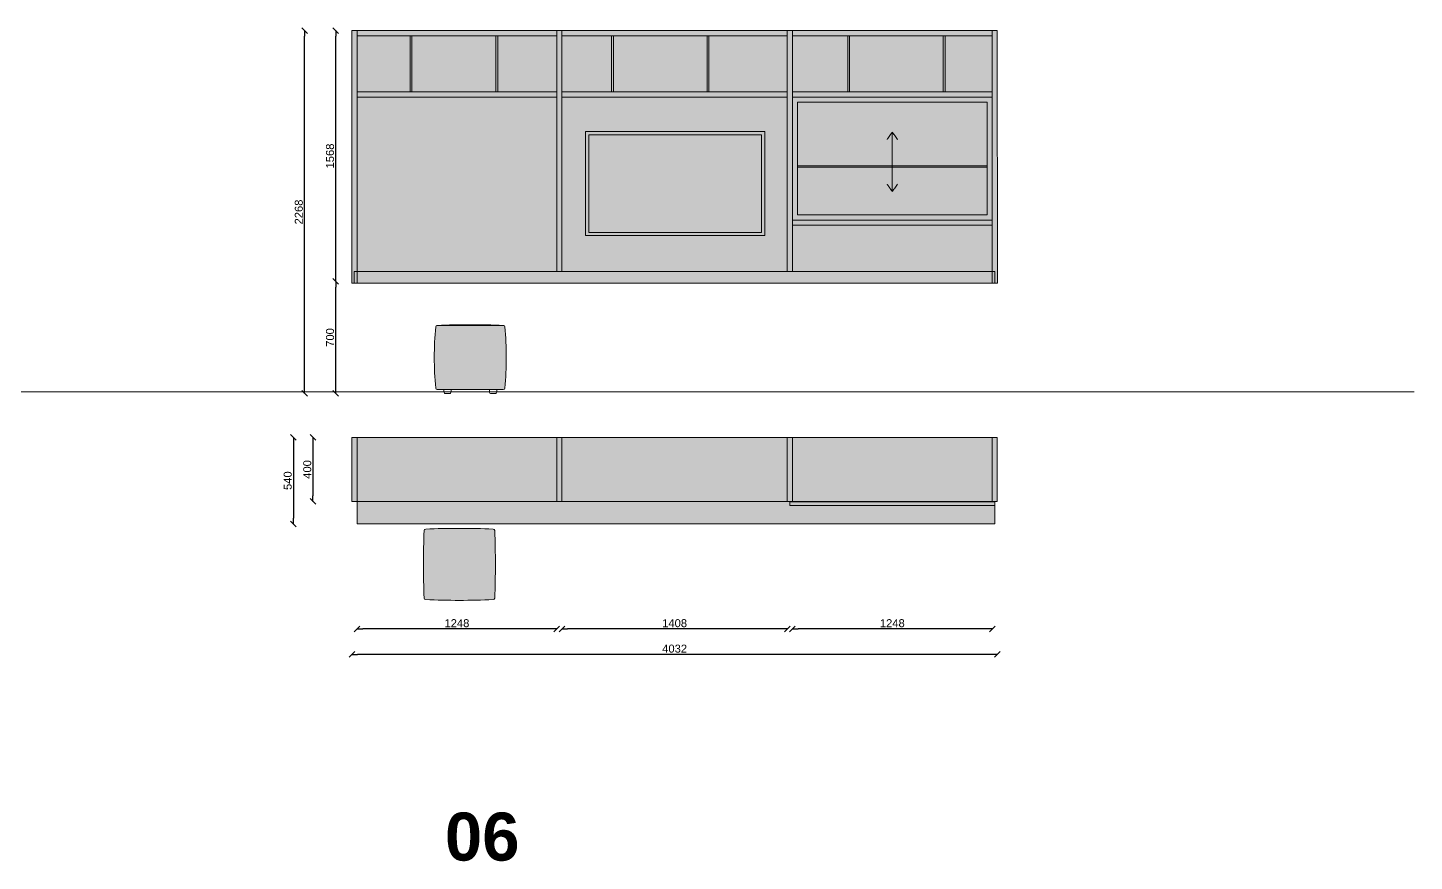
# Model space of a CAD drawing. Header units: inches. Extents: x -2150 to 187520, y -61540 to -22885.
# Drawn here: x 88426 to 97088, y -32827 to -27618 of the extents above; entities that cross this region are included whole.
import ezdxf

# ---------------------------------------------------------------- set-up
doc = ezdxf.new("R2010")
doc.units = ezdxf.units.IN
doc.header["$MEASUREMENT"] = 0
doc.linetypes.add('ISO-02 Linea a tratti', pattern=[3.81, 3.048, -0.762])
doc.layers.add('Linee arredi', color=3, linetype='Continuous', lineweight=20)
doc.layers.add('Quote', color=5, linetype='Continuous')
doc.styles.add('Arial', font='Arial.ttf')
doc.styles.add('Arial (bold)', font='Arial Bold.ttf')
doc.dimstyles.new('M&C_quote arredo', dxfattribs={"dimtxt": 50, "dimasz": 35.34668, "dimexe": 0, "dimexo": 0, "dimgap": 10, "dimtad": 1, "dimdec": 0, "dimtxsty": 'Arial', "dimblk": 'VW_SLASH', "dimcen": 0, "dimse1": 1, "dimse2": 1, "dimazin": 0, "dimtfac": 1, "dimtdec": 0, "dimtix": 1, "dimtmove": 0, "dimatfit": 0, "dimldrblk": 'VW_SLASH', "dimfxl": 0, "dimfxlon": 1, "dimfrac": 2, "dimtolj": 1, "dimarcsym": 0})

# ---------------------------------------------------------------- blocks, each defined once
blk = doc.blocks.new('VW_SLASH')
at = {"color": 0, "linetype": 'ByBlock', "lineweight": -2, "transparency": 16777216}
blk.add_line((0, 0), (-1, 0), dxfattribs=at)
at = {"color": 0, "linetype": 'Continuous', "lineweight": -2, "transparency": 16777216, "flags": 128}
blk.add_lwpolyline([(0.5, 0.5), (-0.5, -0.5)], dxfattribs=at)
blk = doc.blocks.new('*D319')
at = {"layer": 'Defpoints', "color": 0, "transparency": 16777216}
for p in [(90259.4, -30178.1), (90208, -30578.1), (90259.4, -30578.1)]:
    blk.add_point(p, dxfattribs=at)
at = {"layer": 'Quote', "color": 0, "lineweight": -2, "transparency": 16777216}
blk.add_line((90208, -30213.5), (90208, -30542.8), dxfattribs=at)
at = {"layer": 'Quote', "color": 0, "lineweight": -2, "transparency": 16777216, "xscale": 35.3466796875, "yscale": 35.3466796875, "zscale": 35.3466796875}
for p, rotation in [((90208, -30178.1), 90), ((90208, -30578.1), 270)]:
    blk.add_blockref('VW_SLASH', p, dxfattribs=dict(at, rotation=rotation))
at = {"layer": 'Quote', "color": 0, "transparency": 16777216, "insert": (90172.5, -30378.1), "char_height": 50, "attachment_point": 5, "rotation": 90, "style": 'Arial'}
blk.add_mtext('\\A1;400', dxfattribs=at)
blk = doc.blocks.new('*D320')
at = {"layer": 'Defpoints', "color": 0, "transparency": 16777216}
for p in [(90291.4, -30178.1), (90085.8, -30718.1), (90279.4, -30718.1)]:
    blk.add_point(p, dxfattribs=at)
at = {"layer": 'Quote', "color": 0, "lineweight": -2, "transparency": 16777216}
blk.add_line((90085.8, -30213.5), (90085.8, -30682.8), dxfattribs=at)
at = {"layer": 'Quote', "color": 0, "lineweight": -2, "transparency": 16777216, "xscale": 35.3466796875, "yscale": 35.3466796875, "zscale": 35.3466796875}
for p, rotation in [((90085.8, -30178.1), 90), ((90085.8, -30718.1), 270)]:
    blk.add_blockref('VW_SLASH', p, dxfattribs=dict(at, rotation=rotation))
at = {"layer": 'Quote', "color": 0, "transparency": 16777216, "insert": (90050.3, -30448.1), "char_height": 50, "attachment_point": 5, "rotation": 90, "style": 'Arial'}
blk.add_mtext('\\A1;540', dxfattribs=at)
blk = doc.blocks.new('*D321')
at = {"layer": 'Defpoints', "color": 0, "transparency": 16777216}
for p in [(90350.1, -29203.4), (90491.4, -29203.4), (90491.4, -29903.4)]:
    blk.add_point(p, dxfattribs=at)
at = {"layer": 'Quote', "color": 0, "lineweight": -2, "transparency": 16777216}
blk.add_line((90350.1, -29868.1), (90350.1, -29238.8), dxfattribs=at)
at = {"layer": 'Quote', "color": 0, "lineweight": -2, "transparency": 16777216, "xscale": 35.3466796875, "yscale": 35.3466796875, "zscale": 35.3466796875}
for p, rotation in [((90350.1, -29203.4), 90), ((90350.1, -29903.4), 270)]:
    blk.add_blockref('VW_SLASH', p, dxfattribs=dict(at, rotation=rotation))
at = {"layer": 'Quote', "color": 0, "transparency": 16777216, "insert": (90314.6, -29553.4), "char_height": 50, "attachment_point": 5, "rotation": 90, "style": 'Arial'}
blk.add_mtext('\\A1;700', dxfattribs=at)
blk = doc.blocks.new('*D322')
at = {"layer": 'Defpoints', "color": 0, "transparency": 16777216}
for p in [(90350.1, -27635.4), (90451.4, -27635.4), (90350.1, -29203.4)]:
    blk.add_point(p, dxfattribs=at)
at = {"layer": 'Quote', "color": 0, "lineweight": -2, "transparency": 16777216}
blk.add_line((90350.1, -29168.1), (90350.1, -27670.8), dxfattribs=at)
at = {"layer": 'Quote', "color": 0, "lineweight": -2, "transparency": 16777216, "xscale": 35.3466796875, "yscale": 35.3466796875, "zscale": 35.3466796875}
for p, rotation in [((90350.1, -27635.4), 90), ((90350.1, -29203.4), 270)]:
    blk.add_blockref('VW_SLASH', p, dxfattribs=dict(at, rotation=rotation))
at = {"layer": 'Quote', "color": 0, "transparency": 16777216, "insert": (90314.6, -28419.4), "char_height": 50, "attachment_point": 5, "rotation": 90, "style": 'Arial'}
blk.add_mtext('\\A1;1568', dxfattribs=at)
blk = doc.blocks.new('*D323')
at = {"layer": 'Defpoints', "color": 0, "transparency": 16777216}
for p in [(90155.1, -27635.4), (90491.4, -27635.4), (90491.4, -29903.4)]:
    blk.add_point(p, dxfattribs=at)
at = {"layer": 'Quote', "color": 0, "lineweight": -2, "transparency": 16777216}
blk.add_line((90155.1, -29868.1), (90155.1, -27670.8), dxfattribs=at)
at = {"layer": 'Quote', "color": 0, "lineweight": -2, "transparency": 16777216, "xscale": 35.3466796875, "yscale": 35.3466796875, "zscale": 35.3466796875}
for p, rotation in [((90155.1, -27635.4), 90), ((90155.1, -29903.4), 270)]:
    blk.add_blockref('VW_SLASH', p, dxfattribs=dict(at, rotation=rotation))
at = {"layer": 'Quote', "color": 0, "transparency": 16777216, "insert": (90119.6, -28769.4), "char_height": 50, "attachment_point": 5, "rotation": 90, "style": 'Arial'}
blk.add_mtext('\\A1;2268', dxfattribs=at)
blk = doc.blocks.new('Gruppo-40')
h = blk.add_hatch(color=252)
h.dxf.hatch_style = 1
h.paths.add_polyline_path([(-45760.7, 60240.4), (-45760.7, 59536.4), (-46352.7, 59536.4), (-46352.7, 59504.4), (-45728.7, 59504.4), (-45728.7, 60272.4), (-46976.7, 60272.4), (-46944.7, 60233), (-46944.7, 60240.4)])
h.paths.add_polyline_path([(-46976.7, 59504.4), (-46352.7, 59504.4), (-46378.7, 59536.4), (-46944.7, 59536.4), (-46944.7, 60233), (-46976.7, 60272.4)], flags=17)
h.paths.add_polyline_path([(-46352.7, 59504.4), (-46378.7, 59536.4), (-46944.7, 59536.4), (-46944.7, 60240.4), (-45760.7, 60240.4), (-45760.7, 59536.4), (-46352.7, 59536.4)], flags=17)
at = {"transparency": 33554658}
h = blk.add_hatch(color=256, dxfattribs=at)
h.dxf.hatch_style = 1
h.set_gradient(color1=(195, 255, 255), tint=1)
h.paths.add_polyline_path([(-46944.7, 60240.4), (-45760.7, 60240.4), (-45760.7, 59536.4), (-46944.7, 59536.4)])
at = {"layer": 'Linee arredi', "lineweight": 5, "transparency": 33554687}
blk.add_line((-46352.7, 59685.5), (-46352.7, 60053.5), dxfattribs=at)
at = {"layer": 'Linee arredi', "linetype": 'Continuous', "lineweight": 5, "transparency": 33554687, "flags": 128}
for points in [[(-46976.7, 60272.4), (-45728.7, 60272.4), (-45728.7, 59504.4), (-46976.7, 59504.4)], [(-46976.7, 60272.4), (-45728.7, 60272.4), (-45728.7, 59504.4), (-46976.7, 59504.4)], [(-46944.7, 60240.4), (-45760.7, 60240.4), (-45760.7, 59536.4), (-46944.7, 59536.4)]]:
    blk.add_lwpolyline(points, close=True, dxfattribs=at)
at = {"layer": 'Linee arredi', "linetype": 'ISO-02 Linea a tratti', "lineweight": 5, "transparency": 33554687}
for points in [[(-46385.4, 60008.5), (-46352.7, 60053.5), (-46320.1, 60008.5)], [(-46320.1, 60008.5), (-46352.7, 60053.5), (-46385.4, 60008.5)], [(-46320.1, 59727.8), (-46352.7, 59682.8), (-46385.4, 59727.8)]]:
    blk.add_lwpolyline(points, dxfattribs=at)
at = {"layer": 'Linee arredi', "flags": 128}
blk.add_lwpolyline([(-46944.7, 59844), (-45760.7, 59844), (-45760.7, 59834), (-46944.7, 59834)], close=True, dxfattribs=at)
blk = doc.blocks.new('*D324')
at = {"layer": 'Defpoints', "color": 0, "transparency": 16777216}
for p in [(90483.4, -30178.1), (91731.4, -30178.1), (90483.4, -31374.6)]:
    blk.add_point(p, dxfattribs=at)
at = {"layer": 'Quote', "color": 0, "lineweight": -2, "transparency": 16777216}
blk.add_line((91696, -31374.6), (90518.7, -31374.6), dxfattribs=at)
at = {"layer": 'Quote', "color": 0, "lineweight": -2, "transparency": 16777216, "xscale": 35.3466796875, "yscale": 35.3466796875, "zscale": 35.3466796875, "rotation": 180}
blk.add_blockref('VW_SLASH', (90483.4, -31374.6), dxfattribs=at)
at = {"layer": 'Quote', "color": 0, "lineweight": -2, "transparency": 16777216, "xscale": 35.3466796875, "yscale": 35.3466796875, "zscale": 35.3466796875}
blk.add_blockref('VW_SLASH', (91731.4, -31374.6), dxfattribs=at)
at = {"layer": 'Quote', "color": 0, "transparency": 16777216, "insert": (91107.4, -31339.1), "char_height": 50, "attachment_point": 5, "style": 'Arial'}
blk.add_mtext('\\A1;1248', dxfattribs=at)
blk = doc.blocks.new('*D325')
at = {"layer": 'Defpoints', "color": 0, "transparency": 16777216}
for p in [(90451.4, -30578.1), (94483.4, -30578.1), (90451.4, -31533.6)]:
    blk.add_point(p, dxfattribs=at)
at = {"layer": 'Quote', "color": 0, "lineweight": -2, "transparency": 16777216}
blk.add_line((94448, -31533.6), (90486.7, -31533.6), dxfattribs=at)
at = {"layer": 'Quote', "color": 0, "lineweight": -2, "transparency": 16777216, "xscale": 35.3466796875, "yscale": 35.3466796875, "zscale": 35.3466796875, "rotation": 180}
blk.add_blockref('VW_SLASH', (90451.4, -31533.6), dxfattribs=at)
at = {"layer": 'Quote', "color": 0, "lineweight": -2, "transparency": 16777216, "xscale": 35.3466796875, "yscale": 35.3466796875, "zscale": 35.3466796875}
blk.add_blockref('VW_SLASH', (94483.4, -31533.6), dxfattribs=at)
at = {"layer": 'Quote', "color": 0, "transparency": 16777216, "insert": (92467.4, -31498), "char_height": 50, "attachment_point": 5, "style": 'Arial'}
blk.add_mtext('\\A1;4032', dxfattribs=at)
blk = doc.blocks.new('*D326')
at = {"layer": 'Defpoints', "color": 0, "transparency": 16777216}
for p in [(91763.4, -30178.1), (93171.4, -30178.1), (91763.4, -31374.6)]:
    blk.add_point(p, dxfattribs=at)
at = {"layer": 'Quote', "color": 0, "lineweight": -2, "transparency": 16777216}
blk.add_line((93136, -31374.6), (91798.7, -31374.6), dxfattribs=at)
at = {"layer": 'Quote', "color": 0, "lineweight": -2, "transparency": 16777216, "xscale": 35.3466796875, "yscale": 35.3466796875, "zscale": 35.3466796875, "rotation": 180}
blk.add_blockref('VW_SLASH', (91763.4, -31374.6), dxfattribs=at)
at = {"layer": 'Quote', "color": 0, "lineweight": -2, "transparency": 16777216, "xscale": 35.3466796875, "yscale": 35.3466796875, "zscale": 35.3466796875}
blk.add_blockref('VW_SLASH', (93171.4, -31374.6), dxfattribs=at)
at = {"layer": 'Quote', "color": 0, "transparency": 16777216, "insert": (92467.4, -31339.1), "char_height": 50, "attachment_point": 5, "style": 'Arial'}
blk.add_mtext('\\A1;1408', dxfattribs=at)
blk = doc.blocks.new('*D327')
at = {"layer": 'Defpoints', "color": 0, "transparency": 16777216}
for p in [(93203.4, -30178.1), (94451.4, -30178.1), (93203.4, -31374.6)]:
    blk.add_point(p, dxfattribs=at)
at = {"layer": 'Quote', "color": 0, "lineweight": -2, "transparency": 16777216}
blk.add_line((94416, -31374.6), (93238.7, -31374.6), dxfattribs=at)
at = {"layer": 'Quote', "color": 0, "lineweight": -2, "transparency": 16777216, "xscale": 35.3466796875, "yscale": 35.3466796875, "zscale": 35.3466796875, "rotation": 180}
blk.add_blockref('VW_SLASH', (93203.4, -31374.6), dxfattribs=at)
at = {"layer": 'Quote', "color": 0, "lineweight": -2, "transparency": 16777216, "xscale": 35.3466796875, "yscale": 35.3466796875, "zscale": 35.3466796875}
blk.add_blockref('VW_SLASH', (94451.4, -31374.6), dxfattribs=at)
at = {"layer": 'Quote', "color": 0, "transparency": 16777216, "insert": (93827.4, -31339.1), "char_height": 50, "attachment_point": 5, "style": 'Arial'}
blk.add_mtext('\\A1;1248', dxfattribs=at)
blk = doc.blocks.new('Gruppo-58')
h = blk.add_hatch(color=252)
h.dxf.hatch_style = 1
h.paths.add_polyline_path([(-54054, 59801.4), (-55174, 59801.4), (-55174, 59151.4), (-54054, 59151.4)])
h.paths.add_polyline_path([(-54074, 59781.4), (-54074, 59171.4), (-55154, 59171.4), (-55154, 59781.4)], flags=16)
h = blk.add_hatch(color=253)
h.dxf.hatch_style = 1
h.paths.add_polyline_path([(-54074, 59781.4), (-55154, 59781.4), (-55154, 59171.4), (-54074, 59171.4)])
at = {"layer": 'Linee arredi', "lineweight": 5, "transparency": 33554687, "flags": 128}
for points in [[(-55174, 59801.4), (-54054, 59801.4), (-54054, 59151.4), (-55174, 59151.4)], [(-55154, 59781.4), (-54074, 59781.4), (-54074, 59171.4), (-55154, 59171.4)]]:
    blk.add_lwpolyline(points, close=True, dxfattribs=at)

msp = doc.modelspace()

# ---------------------------------------------------------------- hatches: boundary and pattern name
at = {"layer": 'Linee arredi'}
h = msp.add_hatch(color=7, dxfattribs=at)
h.dxf.hatch_style = 1
h.paths.add_polyline_path([(90451.4, -27635.4), (90483.4, -27635.4), (90483.4, -29213.4), (90451.4, -29213.4)])
h = msp.add_hatch(color=7, dxfattribs=at)
h.dxf.hatch_style = 1
h.paths.add_polyline_path([(90483.4, -27667.4), (90483.4, -27635.4), (91731.4, -27635.4), (91731.4, -27667.4)])
h = msp.add_hatch(color=254, dxfattribs=at)
h.dxf.hatch_style = 1
h.paths.add_polyline_path([(90814.3, -28019.4), (90814.3, -27667.4), (90483.4, -27667.4), (90483.4, -28019.4)])
h.paths.add_polyline_path([(91349.9, -28019.4), (91349.9, -27667.4), (90826.3, -27667.4), (90826.3, -28019.4)])
h.paths.add_polyline_path([(91361.9, -28019.4), (91731.4, -28019.4), (91731.4, -27667.4), (91361.9, -27667.4)])
h.paths.add_polyline_path([(92073.1, -27667.4), (91763.4, -27667.4), (91763.4, -28019.4), (92073.1, -28019.4)])
h.paths.add_polyline_path([(92085.1, -28019.4), (92669.9, -28019.4), (92669.9, -27667.4), (92085.1, -27667.4)])
h.paths.add_polyline_path([(92681.9, -27667.4), (92681.9, -28019.4), (93171.4, -28019.4), (93171.4, -27667.4)])
h.paths.add_polyline_path([(93203.4, -28019.4), (93548.9, -28019.4), (93548.9, -27667.4), (93203.4, -27667.4)])
h.paths.add_polyline_path([(93560.9, -27667.4), (93560.9, -28019.4), (94145.6, -28019.4), (94145.6, -27667.4)])
h.paths.add_polyline_path([(94157.6, -28019.4), (94451.6, -28019.4), (94451.4, -27667.4), (94157.6, -27667.4)])
h = msp.add_hatch(color=252, dxfattribs=at)
h.dxf.hatch_style = 1
h.paths.add_polyline_path([(90814.3, -27667.4), (90826.3, -27667.4), (90826.3, -28019.4), (90814.3, -28019.4)])
h = msp.add_hatch(color=252, dxfattribs=at)
h.dxf.hatch_style = 1
h.paths.add_polyline_path([(91349.9, -27667.4), (91361.9, -27667.4), (91361.9, -28019.4), (91349.9, -28019.4)])
h = msp.add_hatch(color=7, dxfattribs=at)
h.dxf.hatch_style = 1
h.paths.add_polyline_path([(91731.4, -27635.4), (91763.4, -27635.4), (91763.4, -29141.4), (91731.4, -29141.4)])
h = msp.add_hatch(color=7, dxfattribs=at)
h.dxf.hatch_style = 1
h.paths.add_polyline_path([(91763.4, -27667.4), (91763.4, -27635.4), (93171.4, -27635.4), (93171.4, -27667.4)])
h = msp.add_hatch(color=252, dxfattribs=at)
h.dxf.hatch_style = 1
h.paths.add_polyline_path([(92073.1, -27667.4), (92085.1, -27667.4), (92085.1, -28019.4), (92073.1, -28019.4)])
h = msp.add_hatch(color=252, dxfattribs=at)
h.dxf.hatch_style = 1
h.paths.add_polyline_path([(92669.9, -27667.4), (92681.9, -27667.4), (92681.9, -28019.4), (92669.9, -28019.4)])
h = msp.add_hatch(color=7, dxfattribs=at)
h.dxf.hatch_style = 1
h.paths.add_polyline_path([(93171.4, -27635.4), (93203.4, -27635.4), (93203.4, -29141.4), (93171.4, -29141.4)])
h = msp.add_hatch(color=7, dxfattribs=at)
h.dxf.hatch_style = 1
h.paths.add_polyline_path([(93203.4, -27667.4), (93203.4, -27635.4), (94451.4, -27635.4), (94451.4, -27667.4)])
h = msp.add_hatch(color=252, dxfattribs=at)
h.dxf.hatch_style = 1
h.paths.add_polyline_path([(93548.9, -27667.4), (93560.9, -27667.4), (93560.9, -28019.4), (93548.9, -28019.4)])
h = msp.add_hatch(color=252, dxfattribs=at)
h.dxf.hatch_style = 1
h.paths.add_polyline_path([(94145.6, -27667.4), (94157.6, -27667.4), (94157.6, -28019.4), (94145.6, -28019.4)])
h = msp.add_hatch(color=7, dxfattribs=at)
h.dxf.hatch_style = 1
h.paths.add_polyline_path([(94451.4, -27635.4), (94483.4, -27635.4), (94484.1, -29213.4), (94452.1, -29213.4)])
h = msp.add_hatch(color=7, dxfattribs=at)
h.dxf.hatch_style = 1
h.paths.add_polyline_path([(90483.4, -28051.4), (90483.4, -28019.4), (91731.4, -28019.4), (91731.4, -28051.4)])
h = msp.add_hatch(color=254, dxfattribs=at)
h.dxf.hatch_style = 1
h.paths.add_polyline_path([(90483.4, -28051.4), (90483.4, -29141.4), (91731.4, -29141.4), (91731.4, -28051.4)])
h = msp.add_hatch(color=7, dxfattribs=at)
h.dxf.hatch_style = 1
h.paths.add_polyline_path([(91763.4, -28051.4), (91763.4, -28019.4), (93171.4, -28019.4), (93171.4, -28051.4)])
h = msp.add_hatch(color=254, dxfattribs=at)
h.dxf.hatch_style = 1
h.paths.add_polyline_path([(91763.4, -28051.4), (91763.4, -29141.4), (93171.4, -29141.4), (93171.4, -28051.4)])
h.paths.add_polyline_path([(91930.7, -28897), (93010.7, -28897), (93010.7, -28287), (91930.7, -28287)], flags=16)
h = msp.add_hatch(color=7, dxfattribs=at)
h.dxf.hatch_style = 1
h.paths.add_polyline_path([(93203.4, -28051.4), (93203.4, -28019.4), (94451.4, -28019.4), (94451.4, -28051.4)])
h = msp.add_hatch(color=7, dxfattribs=at)
h.dxf.hatch_style = 1
h.paths.add_polyline_path([(93203.4, -28819.4), (94451.4, -28819.4), (94451.4, -28851.4), (93203.4, -28851.4)])
h = msp.add_hatch(color=254, dxfattribs=at)
h.dxf.hatch_style = 1
h.paths.add_polyline_path([(94452.1, -29141.4), (94451.9, -28851.4), (93203.4, -28851.4), (93203.4, -29141.4)])
h = msp.add_hatch(color=252, dxfattribs=at)
h.dxf.hatch_style = 1
h.paths.add_polyline_path([(90465.4, -29141.4), (94468.1, -29141.4), (94468.1, -29213.4), (90465.4, -29213.4)])
h = msp.add_hatch(color=254, dxfattribs=at)
h.dxf.hatch_style = 1
h.paths.add_polyline_path([(90974.9, -29486.9, 0.046753), (90974.8, -29869.6, 0.380082), (90984.7, -29878.4), (91397, -29878.4, 0.380082), (91407, -29869.6, 0.046753), (91406.9, -29486.9, 0.46311), (91394.2, -29478.4), (90982, -29478.4, 0.301224)])
h = msp.add_hatch(color=7, dxfattribs=at)
h.dxf.hatch_style = 1
h.paths.add_polyline_path([(91731.4, -30178.1), (90483.4, -30178.1), (90483.4, -30578.1), (91731.4, -30578.1)])
h.paths.add_polyline_path([(91763.4, -30178.1), (91731.4, -30178.1), (91731.4, -30578.1), (91763.4, -30578.1)])
h.paths.add_polyline_path([(93171.4, -30178.1), (91763.4, -30178.1), (91763.4, -30578.1), (93171.4, -30578.1)])
h.paths.add_polyline_path([(93203.4, -30178.1), (93171.4, -30178.1), (93171.4, -30578.1), (93203.4, -30578.1)])
h.paths.add_polyline_path([(94451.4, -30178.1), (93203.4, -30178.1), (93203.4, -30578.1), (94451.4, -30578.1)])
h.paths.add_polyline_path([(94483.4, -30178.1), (94451.4, -30178.1), (94451.4, -30578.1), (94483.4, -30578.1)])
h.paths.add_polyline_path([(90451.4, -30178.1), (90483.4, -30178.1), (90483.4, -30578.1), (90451.4, -30578.1)])
h = msp.add_hatch(color=252, dxfattribs=at)
h.dxf.hatch_style = 1
h.paths.add_polyline_path([(94467.7, -30718.1), (94467.7, -30578.1), (94451.4, -30578.1), (90483.4, -30578.1), (90483.4, -30718.1)])
h = msp.add_hatch(color=253, dxfattribs=at)
h.dxf.hatch_style = 1
h.paths.add_polyline_path([(93186.5, -30603.1), (94467.7, -30603.1), (94467.7, -30581.1), (93186.5, -30581.1)])
h = msp.add_hatch(color=254, dxfattribs=at)
h.dxf.hatch_style = 1
h.paths.add_polyline_path([(91333.8, -31191.6, 0.388923), (91343.3, -31182, 0.021781), (91343.3, -30760.3, 0.388923), (91333.8, -30750.8, 0.021781), (90912.1, -30750.8, 0.388923), (90902.5, -30760.3, 0.021781), (90902.5, -31182, 0.388923), (90912.1, -31191.6, 0.021781)])

# ---------------------------------------------------------------- linework, layer by layer
at = {"layer": 'Linee arredi', "lineweight": 18}
msp.add_line((91399.8, -29478.4), (90982, -29478.4), dxfattribs=at)
at = {"layer": 'Linee arredi', "color": 7}
msp.add_line((51079.1, -29893.6), (97088.4, -29893.6), dxfattribs=at)
at = {"layer": 'Linee arredi', "linetype": 'Continuous', "lineweight": 5, "transparency": 33554687, "flags": 128}
for points in [[(90451.4, -27635.4), (90483.4, -27635.4), (90483.4, -29213.4), (90451.4, -29213.4)], [(90483.4, -27667.4), (90483.4, -27635.4), (91731.4, -27635.4), (91731.4, -27667.4)], [(90814.3, -27667.4), (90826.3, -27667.4), (90826.3, -28019.4), (90814.3, -28019.4)], [(91349.9, -27667.4), (91361.9, -27667.4), (91361.9, -28019.4), (91349.9, -28019.4)], [(91731.4, -27635.4), (91763.4, -27635.4), (91763.4, -29141.4), (91731.4, -29141.4)], [(91763.4, -27667.4), (91763.4, -27635.4), (93171.4, -27635.4), (93171.4, -27667.4)], [(92073.1, -27667.4), (92085.1, -27667.4), (92085.1, -28019.4), (92073.1, -28019.4)], [(92669.9, -27667.4), (92681.9, -27667.4), (92681.9, -28019.4), (92669.9, -28019.4)], [(93171.4, -27635.4), (93203.4, -27635.4), (93203.4, -29141.4), (93171.4, -29141.4)], [(93203.4, -27667.4), (93203.4, -27635.4), (94451.4, -27635.4), (94451.4, -27667.4)], [(93548.9, -27667.4), (93560.9, -27667.4), (93560.9, -28019.4), (93548.9, -28019.4)], [(94145.6, -27667.4), (94157.6, -27667.4), (94157.6, -28019.4), (94145.6, -28019.4)], [(94451.4, -27635.4), (94483.4, -27635.4), (94484.1, -29213.4), (94452.1, -29213.4)], [(90483.4, -28051.4), (90483.4, -28019.4), (91731.4, -28019.4), (91731.4, -28051.4)], [(91763.4, -28051.4), (91763.4, -28019.4), (93171.4, -28019.4), (93171.4, -28051.4)], [(93203.4, -28051.4), (93203.4, -28019.4), (94451.4, -28019.4), (94451.4, -28051.4)], [(93203.4, -28819.4), (94451.4, -28819.4), (94451.4, -28851.4), (93203.4, -28851.4)], [(90465.4, -29141.4), (94468.1, -29141.4), (94468.1, -29213.4), (90465.4, -29213.4)], [(90451.4, -30178.1), (94451.4, -30178.1), (94451.4, -30578.1), (90451.4, -30578.1)], [(90451.4, -30178.1), (90483.4, -30178.1), (90483.4, -30578.1), (90451.4, -30578.1)], [(91731.4, -30178.1), (91763.4, -30178.1), (91763.4, -30578.1), (91731.4, -30578.1)], [(93171.4, -30178.1), (93203.4, -30178.1), (93203.4, -30578.1), (93171.4, -30578.1)], [(94451.4, -30178.1), (94483.4, -30178.1), (94483.4, -30578.1), (94451.4, -30578.1)], [(90483.4, -30578.1), (94467.7, -30578.1), (94467.7, -30718.1), (90483.4, -30718.1)], [(93186.5, -30581.1), (94467.7, -30581.1), (94467.7, -30603.1), (93186.5, -30603.1)]]:
    msp.add_lwpolyline(points, close=True, dxfattribs=at)
at = {"layer": 'Linee arredi', "flags": 128}
for points in [[(90984.7, -29878.4), (91397, -29878.4, 0.380082), (91407, -29869.6, 0.046753), (91406.9, -29486.9, 0.367265), (91397.4, -29478, 0.02234), (90984.3, -29478, 0.367265), (90974.9, -29486.9, 0.046753), (90974.8, -29869.6, 0.380082)], [(91025.9, -29878.4), (91025.9, -29893.4, 0.414214), (91035.9, -29903.4), (91060.9, -29903.4, 0.414214), (91070.9, -29893.4), (91070.9, -29878.4)], [(91355.9, -29878.4), (91355.9, -29893.4, -0.414214), (91345.9, -29903.4), (91320.9, -29903.4, -0.414214), (91310.9, -29893.4), (91310.9, -29878.4)], [(90912.1, -30750.8, 0.388923), (90902.5, -30760.3, 0.021781), (90902.5, -31182, 0.388923), (90912.1, -31191.6, 0.021781), (91333.8, -31191.6, 0.388923), (91343.3, -31182, 0.021781), (91343.3, -30760.3, 0.388923), (91333.8, -30750.8, 0.021781)]]:
    msp.add_lwpolyline(points, format="xyb", close=True, dxfattribs=at)

# ---------------------------------------------------------------- block references
at = {"layer": 'Linee arredi', "transparency": 33554687}
for name, p in [('Gruppo-40', (140180.1, -88323.8)), ('Gruppo-58', (147084.7, -88068.4))]:
    msp.add_blockref(name, p, dxfattribs=at)

# ---------------------------------------------------------------- texts
at = {"layer": 'Linee arredi', "transparency": 33554687, "insert": (91032.3, -32826.6), "char_height": 300, "attachment_point": 7, "line_spacing_factor": 1.006858, "style": 'Arial (bold)'}
msp.add_mtext('06', dxfattribs=at)

# ---------------------------------------------------------------- dimensions: what is measured, and where the dimension line sits
at = {"layer": 'Quote', "color": 7}
for base, p1, p2, picture, middle in [((90155.1, -27635.4), (90491.4, -29903.4), (90491.4, -27635.4), '*D323', (90119.6, -28769.4)), ((90350.1, -27635.4), (90350.1, -29203.4), (90451.4, -27635.4), '*D322', (90314.6, -28419.4)), ((90350.1, -29203.4), (90491.4, -29903.4), (90491.4, -29203.4), '*D321', (90314.6, -29553.4)), ((90085.8, -30718.1), (90291.4, -30178.1), (90279.4, -30718.1), '*D320', (90050.3, -30448.1)), ((90208, -30578.1), (90259.4, -30178.1), (90259.4, -30578.1), '*D319', (90172.5, -30378.1))]:
    dim = msp.add_linear_dim(base=base, p1=p1, p2=p2, angle=270, dimstyle='M&C_quote arredo', override={"dimpost": '<>', "dimtmove": 1}, dxfattribs=at)
    dim.commit()
    dim.dimension.update_dxf_attribs({"geometry": picture, "text_midpoint": middle})
for base, p1, p2, picture, middle in [((90483.4, -31374.6), (91731.4, -30178.1), (90483.4, -30178.1), '*D324', (91107.4, -31339.1)), ((91763.4, -31374.6), (93171.4, -30178.1), (91763.4, -30178.1), '*D326', (92467.4, -31339.1)), ((93203.4, -31374.6), (94451.4, -30178.1), (93203.4, -30178.1), '*D327', (93827.4, -31339.1)), ((90451.4, -31533.6), (94483.4, -30578.1), (90451.4, -30578.1), '*D325', (92467.4, -31498))]:
    dim = msp.add_linear_dim(base=base, p1=p1, p2=p2, dimstyle='M&C_quote arredo', override={"dimpost": '<>', "dimtmove": 1}, dxfattribs=at)
    dim.commit()
    dim.dimension.update_dxf_attribs({"geometry": picture, "text_midpoint": middle})

doc.saveas('drawing.dxf')
